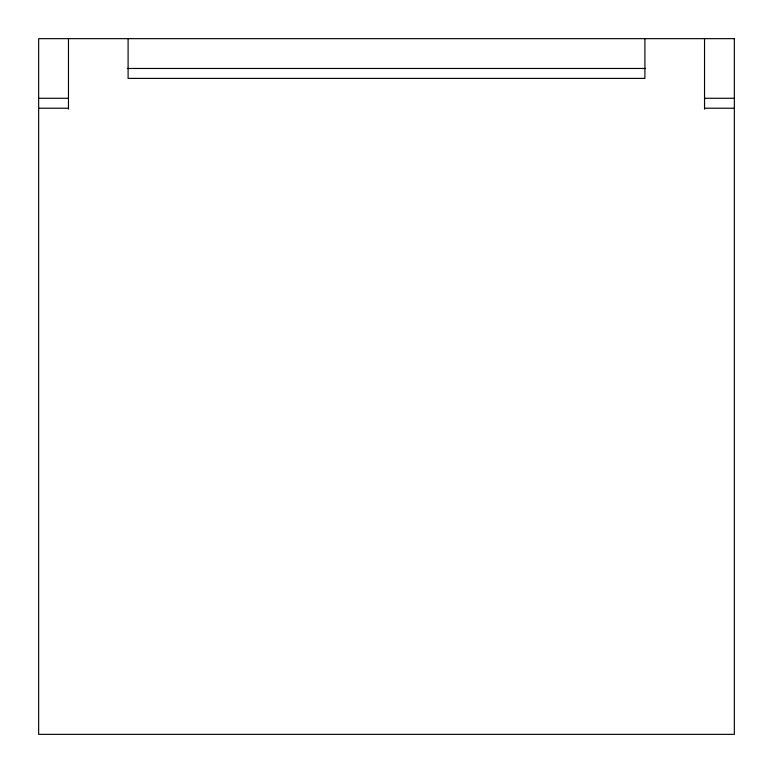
<?xml version="1.0" encoding="UTF-8"?>
<svg xmlns="http://www.w3.org/2000/svg" width="773" height="773" viewBox="0 0 773 773"><rect width="100%" height="100%" fill="white"/><g stroke="black" fill="none" stroke-linecap="round" stroke-linejoin="round"><path stroke-width="1.16" d="M127.4 68.468L645.6 68.468M38.65 98.277L68.468 98.277M704.532 98.277L734.35 98.277M38.65 108.22L68.468 108.22M704.532 108.22L734.35 108.22M704.532 38.65L704.532 109.148M644.904 38.65L644.904 78.402L128.096 78.402L128.096 38.65M68.468 38.65L68.468 109.148M734.35 38.65L38.65 38.65L38.65 734.35L734.35 734.35L734.35 38.65"/></g></svg>
